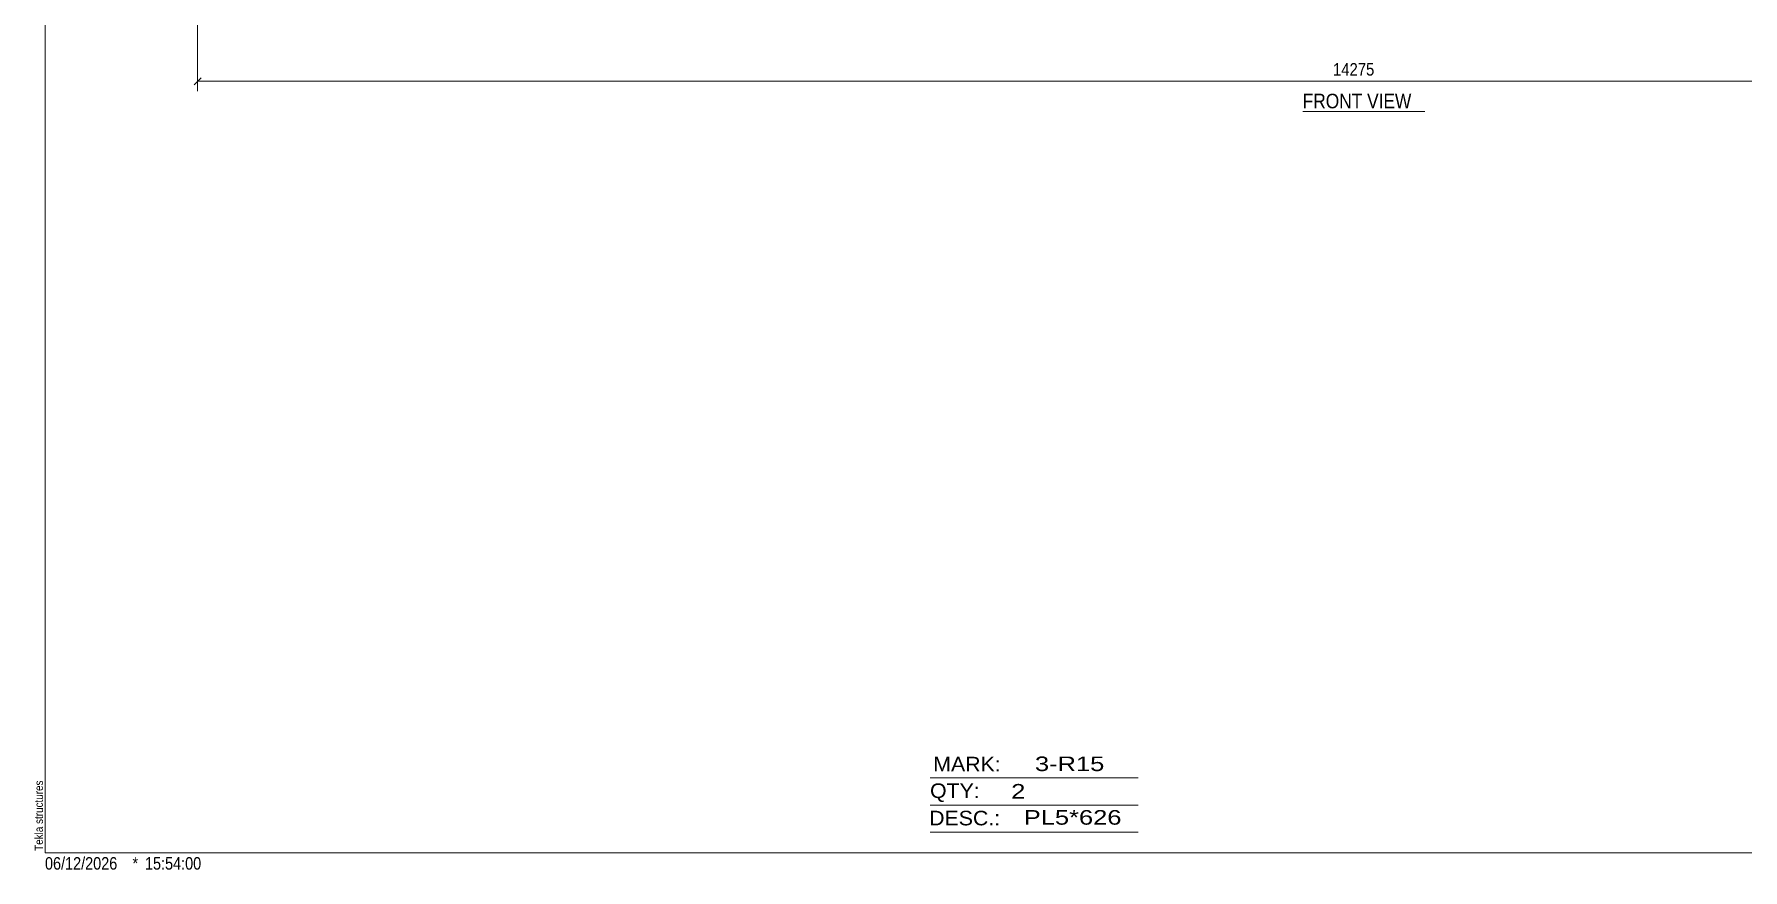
# Model space of a CAD drawing. Header units: millimetres. Extents: x 2 to 825, y 1 to 579.
# Drawn here: x 2.4 to 412.7, y 1 to 201.5 of the extents above; entities that cross this region are included whole.
import ezdxf

# ---------------------------------------------------------------- set-up
doc = ezdxf.new("R2010")
doc.units = ezdxf.units.MM
doc.linetypes.add('XKITLINE00', pattern=[0])
for name, color, linetype, lineweight in [('Dimensions', 7, 'Continuous', 0), ('DrawingSheet', 5, 'Continuous', 0), ('OtherObjectType', 7, 'Continuous', 0)]:
    doc.layers.add(name, color=color, linetype=linetype, lineweight=lineweight)
doc.styles.add('ARIAL', font='ARIAL.TTF')
doc.styles.add('ARIAL_NARROW', font='ARIALN.TTF')

# ---------------------------------------------------------------- blocks, each defined once
blk = doc.blocks.new('*A50')
at = {"layer": 'DrawingSheet', "color": 5, "linetype": 'XKITLINE00', "lineweight": 0}
for p, q in [((5, 579), (5, 5)), ((5, 5), (825, 5))]:
    blk.add_line(p, q, dxfattribs=at)
at = {"layer": 'DrawingSheet', "color": 5, "style": 'ARIAL', "width": 0.85}
blk.add_text('Tekla structures', height=2, rotation=90, dxfattribs=at).set_placement((4.5, 5.5))
blk = doc.blocks.new('*A54')
at = {"layer": 'OtherObjectType', "color": 6, "linetype": 'XKITLINE00', "lineweight": 0}
for p, q in [((217.5, 23), (267.5, 23)), ((217.5, 16.5), (267.5, 16.5)), ((217.5, 10), (267.5, 10))]:
    blk.add_line(p, q, dxfattribs=at)
at = {"layer": 'OtherObjectType', "color": 6, "style": 'ARIAL_NARROW'}
for s, width, p in [('MARK:', 1.275, (218.27, 24.58)), ('3-R15', 1.525501, (242.69, 24.65)), ('QTY:', 1.275, (217.5, 18.19)), ('2', 1.525501, (236.99, 18.05)), ('DESC.:', 1.275, (217.29, 11.63)), ('PL5*626', 1.525501, (240, 11.79))]:
    blk.add_text(s, height=3.5, dxfattribs=dict(at, width=width)).set_placement(p)
blk = doc.blocks.new('*A57')
at = {"layer": 'OtherObjectType', "color": 7, "style": 'ARIAL_NARROW', "width": 1.008832}
for s, p in [('06/12/2026', (4.99, 1)), ('*', (26, 1)), ('15:54:00', (29, 1))]:
    blk.add_text(s, height=3, dxfattribs=at).set_placement(p)
blk = doc.blocks.new('*A67')
at = {"layer": 'Dimensions', "color": 7, "linetype": 'XKITLINE00', "lineweight": 0}
for p, q in [((41.63, 230.78), (41.63, 187.83)), ((42.48, 191.08), (40.78, 189.38)), ((41.63, 190.23), (598.01, 190.23))]:
    blk.add_line(p, q, dxfattribs=at)
at = {"layer": 'Dimensions', "color": 3}
blk.add_point((41.63, 190.23), dxfattribs=at)
at = {"layer": 'Dimensions', "color": 3, "style": 'ARIAL', "width": 0.85}
blk.add_text('14275', height=3, dxfattribs=at).set_placement((314.26, 191.58))
blk = doc.blocks.new('*A89')
at = {"layer": 'OtherObjectType', "color": 7, "linetype": 'XKITLINE00', "lineweight": 0}
blk.add_line((306.97, 182.98), (336.27, 182.98), dxfattribs=at)
at = {"layer": 'OtherObjectType', "color": 7, "style": 'ARIAL', "width": 0.85}
blk.add_text('FRONT VIEW', height=3.5, dxfattribs=at).set_placement((306.97, 183.73))

msp = doc.modelspace()

# ---------------------------------------------------------------- block references
at = {"lineweight": 0}
for name in ['*A50', '*A67', '*A89', '*A54', '*A57']:
    msp.add_blockref(name, (0, 0), dxfattribs=at)

doc.saveas('drawing.dxf')
